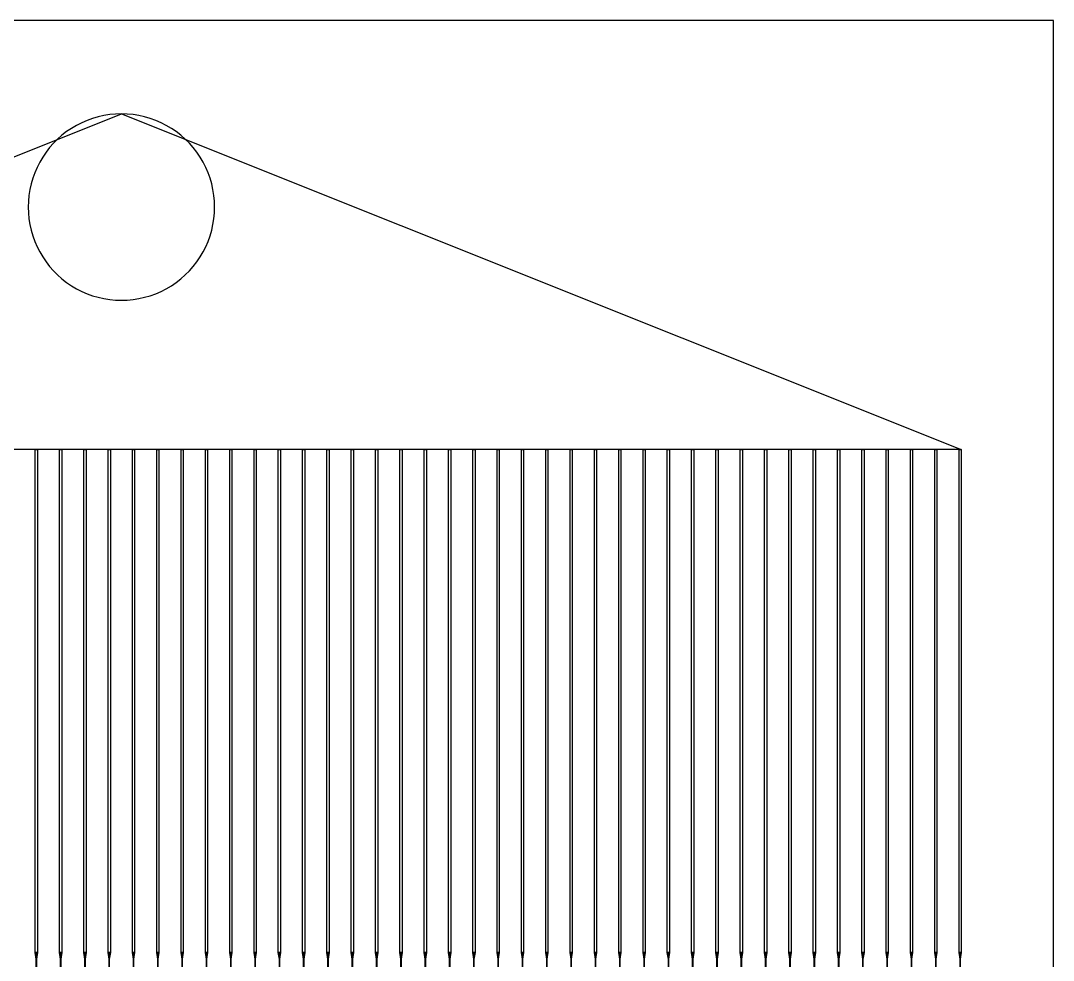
# Model space of a CAD drawing. Extents: x 0 to 25399, y 0 to 25399.
# Drawn here: x 11327 to 25399, y 12594 to 25399 of the extents above; entities that cross this region are included whole.
import ezdxf

# ---------------------------------------------------------------- set-up
doc = ezdxf.new("R2010")
doc.units = 0
doc.layers.add('lith', color=7, linetype='CONTINUOUS')

msp = doc.modelspace()

# ---------------------------------------------------------------- linework, layer by layer
at = {"layer": 'lith', "color": 7}
for p, q in [((25398.75, 25398.75), (0, 25398.75)), ((25398.75, 0), (25398.75, 25398.75)), ((1254.93625, 19557.03625), (12699.375, 24128.81375)), ((12306.94375, 24066.655), (12231.88, 24039.63375)), ((12383.555, 24088.91625), (12306.94375, 24066.655)), ((12461.41125, 24106.31875), (12383.555, 24088.91625)), ((12540.21, 24118.79875), (12461.41125, 24106.31875)), ((12619.63375, 24126.30875), (12540.21, 24118.79875)), ((12699.375, 24128.81375), (12619.63375, 24126.30875)), ((12779.11625, 24126.30875), (12699.375, 24128.81375)), ((12699.375, 24128.81375), (24143.81375, 19557.03625)), ((12699.375, 24128.81375), (12699.375, 24128.81375)), ((12858.54, 24118.79875), (12779.11625, 24126.30875)), ((12937.33875, 24106.31875), (12858.54, 24118.79875)), ((13015.195, 24088.91625), (12937.33875, 24106.31875)), ((13091.80625, 24066.655), (13015.195, 24088.91625)), ((13166.87, 24039.63375), (13091.80625, 24066.655)), ((12018.90625, 23931.11875), (11952.925, 23886.275)), ((12087.5775, 23971.72875), (12018.90625, 23931.11875)), ((12158.6625, 24007.94875), (12087.5775, 23971.72875)), ((12231.88, 24039.63375), (12158.6625, 24007.94875)), ((13240.0875, 24007.94875), (13166.87, 24039.63375)), ((13311.1725, 23971.72875), (13240.0875, 24007.94875)), ((13379.84375, 23931.11875), (13311.1725, 23971.72875)), ((13445.825, 23886.275), (13379.84375, 23931.11875)), ((11830.04375, 23784.61875), (11773.6325, 23728.2075)), ((11889.8875, 23837.3775), (11830.04375, 23784.61875)), ((11952.925, 23886.275), (11889.8875, 23837.3775)), ((13508.8625, 23837.3775), (13445.825, 23886.275)), ((13568.70625, 23784.61875), (13508.8625, 23837.3775)), ((13625.1175, 23728.2075), (13568.70625, 23784.61875)), ((11720.86875, 23668.36375), (11671.9725, 23605.3275)), ((11773.6325, 23728.2075), (11720.86875, 23668.36375)), ((13677.88125, 23668.36375), (13625.1175, 23728.2075)), ((13726.7775, 23605.3275), (13677.88125, 23668.36375)), ((11627.12875, 23539.34125), (11586.51875, 23470.67375)), ((11671.9725, 23605.3275), (11627.12875, 23539.34125)), ((13771.62125, 23539.34125), (13726.7775, 23605.3275)), ((13812.23125, 23470.67375), (13771.62125, 23539.34125)), ((11550.3025, 23399.59), (11518.61875, 23326.3725)), ((11586.51875, 23470.67375), (11550.3025, 23399.59)), ((13848.4475, 23399.59), (13812.23125, 23470.67375)), ((13880.13125, 23326.3725), (13848.4475, 23399.59)), ((11491.59125, 23251.30875), (11469.33625, 23174.6975)), ((11518.61875, 23326.3725), (11491.59125, 23251.30875)), ((13907.15875, 23251.30875), (13880.13125, 23326.3725)), ((13929.41375, 23174.6975), (13907.15875, 23251.30875)), ((11451.93375, 23096.83625), (11439.4525, 23018.0425)), ((11469.33625, 23174.6975), (11451.93375, 23096.83625)), ((13946.81625, 23096.83625), (13929.41375, 23174.6975)), ((13959.2975, 23018.0425), (13946.81625, 23096.83625)), ((11431.94375, 22938.61375), (11429.43875, 22858.8775)), ((11439.4525, 23018.0425), (11431.94375, 22938.61375)), ((13966.80625, 22938.61375), (13959.2975, 23018.0425)), ((13969.31125, 22858.8775), (13966.80625, 22938.61375)), ((11429.43875, 22858.8775), (11431.94375, 22779.13625)), ((13966.80625, 22779.13625), (13969.31125, 22858.8775)), ((13969.31125, 22858.8775), (13969.31125, 22858.8775)), ((11431.94375, 22779.13625), (11439.4525, 22699.7125)), ((11439.4525, 22699.7125), (11451.93375, 22620.9125)), ((13946.81625, 22620.9125), (13959.2975, 22699.7125)), ((13959.2975, 22699.7125), (13966.80625, 22779.13625)), ((11451.93375, 22620.9125), (11469.33625, 22543.05625)), ((11469.33625, 22543.05625), (11491.59125, 22466.44)), ((13907.15875, 22466.44), (13929.41375, 22543.05625)), ((13929.41375, 22543.05625), (13946.81625, 22620.9125)), ((11491.59125, 22466.44), (11518.61875, 22391.38125)), ((11518.61875, 22391.38125), (11550.3025, 22318.16375)), ((13848.4475, 22318.16375), (13880.13125, 22391.38125)), ((13880.13125, 22391.38125), (13907.15875, 22466.44)), ((11550.3025, 22318.16375), (11586.51875, 22247.08)), ((11586.51875, 22247.08), (11627.12875, 22178.40875)), ((13771.62125, 22178.40875), (13812.23125, 22247.08)), ((13812.23125, 22247.08), (13848.4475, 22318.16375)), ((11627.12875, 22178.40875), (11671.9725, 22112.42625)), ((11671.9725, 22112.42625), (11720.86875, 22049.385)), ((13677.88125, 22049.385), (13726.7775, 22112.42625)), ((13726.7775, 22112.42625), (13771.62125, 22178.40875)), ((11720.86875, 22049.385), (11773.6325, 21989.54125)), ((11773.6325, 21989.54125), (11830.04375, 21933.13)), ((13568.70625, 21933.13), (13625.1175, 21989.54125)), ((13625.1175, 21989.54125), (13677.88125, 22049.385)), ((11830.04375, 21933.13), (11889.8875, 21880.37125)), ((11889.8875, 21880.37125), (11952.925, 21831.475)), ((11952.925, 21831.475), (12018.90625, 21786.63125)), ((13379.84375, 21786.63125), (13445.825, 21831.475)), ((13445.825, 21831.475), (13508.8625, 21880.37125)), ((13508.8625, 21880.37125), (13568.70625, 21933.13)), ((12018.90625, 21786.63125), (12087.5775, 21746.02)), ((12087.5775, 21746.02), (12158.6625, 21709.8)), ((12158.6625, 21709.8), (12231.88, 21678.115)), ((12231.88, 21678.115), (12306.94375, 21651.09375)), ((13091.80625, 21651.09375), (13166.87, 21678.115)), ((13166.87, 21678.115), (13240.0875, 21709.8)), ((13240.0875, 21709.8), (13311.1725, 21746.02)), ((13311.1725, 21746.02), (13379.84375, 21786.63125)), ((12306.94375, 21651.09375), (12383.555, 21628.8325)), ((12383.555, 21628.8325), (12461.41125, 21611.43125)), ((12461.41125, 21611.43125), (12540.21, 21598.95)), ((12540.21, 21598.95), (12619.63375, 21591.445)), ((12619.63375, 21591.445), (12699.375, 21588.935)), ((12699.375, 21588.935), (12779.11625, 21591.445)), ((12779.11625, 21591.445), (12858.54, 21598.95)), ((12858.54, 21598.95), (12937.33875, 21611.43125)), ((12937.33875, 21611.43125), (13015.195, 21628.8325)), ((13015.195, 21628.8325), (13091.80625, 21651.09375)), ((24143.81375, 19557.03625), (1254.93625, 19557.03625)), ((11524.86875, 19557.03625), (11554.86875, 19557.03625)), ((11524.86875, 12699.375), (11524.86875, 19557.03625)), ((11524.86875, 19557.03625), (11524.86875, 19557.03625)), ((11554.86875, 19557.03625), (11554.86875, 12699.375)), ((11856.1575, 19557.03625), (11886.1575, 19557.03625)), ((11856.1575, 12699.375), (11856.1575, 19557.03625)), ((11856.1575, 19557.03625), (11856.1575, 19557.03625)), ((11886.1575, 19557.03625), (11886.1575, 12699.375)), ((12187.44125, 19557.03625), (12217.44125, 19557.03625)), ((12187.44125, 12699.375), (12187.44125, 19557.03625)), ((12187.44125, 19557.03625), (12187.44125, 19557.03625)), ((12217.44125, 19557.03625), (12217.44125, 12699.375)), ((12518.73, 19557.03625), (12548.73, 19557.03625)), ((12518.73, 12699.375), (12518.73, 19557.03625)), ((12518.73, 19557.03625), (12518.73, 19557.03625)), ((12548.73, 19557.03625), (12548.73, 12699.375)), ((12850.02, 19557.03625), (12880.02, 19557.03625)), ((12850.02, 12699.375), (12850.02, 19557.03625)), ((12850.02, 19557.03625), (12850.02, 19557.03625)), ((12880.02, 19557.03625), (12880.02, 12699.375)), ((13181.30875, 19557.03625), (13211.30875, 19557.03625)), ((13181.30875, 12699.375), (13181.30875, 19557.03625)), ((13181.30875, 19557.03625), (13181.30875, 19557.03625)), ((13211.30875, 19557.03625), (13211.30875, 12699.375)), ((13512.5975, 19557.03625), (13542.5975, 19557.03625)), ((13512.5975, 12699.375), (13512.5975, 19557.03625)), ((13512.5975, 19557.03625), (13512.5975, 19557.03625)), ((13542.5975, 19557.03625), (13542.5975, 12699.375)), ((13843.88125, 19557.03625), (13873.88125, 19557.03625)), ((13843.88125, 12699.375), (13843.88125, 19557.03625)), ((13843.88125, 19557.03625), (13843.88125, 19557.03625)), ((13873.88125, 19557.03625), (13873.88125, 12699.375)), ((14175.17125, 19557.03625), (14205.17125, 19557.03625)), ((14175.17125, 12699.375), (14175.17125, 19557.03625)), ((14175.17125, 19557.03625), (14175.17125, 19557.03625)), ((14205.17125, 19557.03625), (14205.17125, 12699.375)), ((14506.46, 19557.03625), (14536.46, 19557.03625)), ((14506.46, 12699.375), (14506.46, 19557.03625)), ((14506.46, 19557.03625), (14506.46, 19557.03625)), ((14536.46, 19557.03625), (14536.46, 12699.375)), ((14837.74875, 19557.03625), (14867.74875, 19557.03625)), ((14837.74875, 12699.375), (14837.74875, 19557.03625)), ((14837.74875, 19557.03625), (14837.74875, 19557.03625)), ((14867.74875, 19557.03625), (14867.74875, 12699.375)), ((15169.0375, 19557.03625), (15199.0375, 19557.03625)), ((15169.0375, 12699.375), (15169.0375, 19557.03625)), ((15169.0375, 19557.03625), (15169.0375, 19557.03625)), ((15199.0375, 19557.03625), (15199.0375, 12699.375)), ((15500.3225, 19557.03625), (15530.3225, 19557.03625)), ((15500.3225, 12699.375), (15500.3225, 19557.03625)), ((15500.3225, 19557.03625), (15500.3225, 19557.03625)), ((15530.3225, 19557.03625), (15530.3225, 12699.375)), ((15831.61125, 19557.03625), (15861.61125, 19557.03625)), ((15831.61125, 12699.375), (15831.61125, 19557.03625)), ((15831.61125, 19557.03625), (15831.61125, 19557.03625)), ((15861.61125, 19557.03625), (15861.61125, 12699.375)), ((16162.9, 19557.03625), (16192.9, 19557.03625)), ((16162.9, 12699.375), (16162.9, 19557.03625)), ((16162.9, 19557.03625), (16162.9, 19557.03625)), ((16192.9, 19557.03625), (16192.9, 12699.375)), ((16494.19, 19557.03625), (16524.19, 19557.03625)), ((16494.19, 12699.375), (16494.19, 19557.03625)), ((16494.19, 19557.03625), (16494.19, 19557.03625)), ((16524.19, 19557.03625), (16524.19, 12699.375)), ((16825.47875, 19557.03625), (16855.47875, 19557.03625)), ((16825.47875, 12699.375), (16825.47875, 19557.03625)), ((16825.47875, 19557.03625), (16825.47875, 19557.03625)), ((16855.47875, 19557.03625), (16855.47875, 12699.375)), ((17156.7625, 19557.03625), (17186.7625, 19557.03625)), ((17156.7625, 12699.375), (17156.7625, 19557.03625)), ((17156.7625, 19557.03625), (17156.7625, 19557.03625)), ((17186.7625, 19557.03625), (17186.7625, 12699.375)), ((17488.05125, 19557.03625), (17518.05125, 19557.03625)), ((17488.05125, 12699.375), (17488.05125, 19557.03625)), ((17488.05125, 19557.03625), (17488.05125, 19557.03625)), ((17518.05125, 19557.03625), (17518.05125, 12699.375)), ((17819.34125, 19557.03625), (17849.34125, 19557.03625)), ((17819.34125, 12699.375), (17819.34125, 19557.03625)), ((17819.34125, 19557.03625), (17819.34125, 19557.03625)), ((17849.34125, 19557.03625), (17849.34125, 12699.375)), ((18150.63, 19557.03625), (18180.63, 19557.03625)), ((18150.63, 12699.375), (18150.63, 19557.03625)), ((18150.63, 19557.03625), (18150.63, 19557.03625)), ((18180.63, 19557.03625), (18180.63, 12699.375)), ((18481.91375, 19557.03625), (18511.91375, 19557.03625)), ((18481.91375, 12699.375), (18481.91375, 19557.03625)), ((18481.91375, 19557.03625), (18481.91375, 19557.03625)), ((18511.91375, 19557.03625), (18511.91375, 12699.375)), ((18813.2025, 19557.03625), (18843.2025, 19557.03625)), ((18813.2025, 12699.375), (18813.2025, 19557.03625)), ((18813.2025, 19557.03625), (18813.2025, 19557.03625)), ((18843.2025, 19557.03625), (18843.2025, 12699.375)), ((19144.4925, 19557.03625), (19174.4925, 19557.03625)), ((19144.4925, 12699.375), (19144.4925, 19557.03625)), ((19144.4925, 19557.03625), (19144.4925, 19557.03625)), ((19174.4925, 19557.03625), (19174.4925, 12699.375)), ((19475.78125, 19557.03625), (19505.78125, 19557.03625)), ((19475.78125, 12699.375), (19475.78125, 19557.03625)), ((19475.78125, 19557.03625), (19475.78125, 19557.03625)), ((19505.78125, 19557.03625), (19505.78125, 12699.375)), ((19807.07, 19557.03625), (19837.07, 19557.03625)), ((19807.07, 12699.375), (19807.07, 19557.03625)), ((19807.07, 19557.03625), (19807.07, 19557.03625)), ((19837.07, 19557.03625), (19837.07, 12699.375)), ((20138.355, 19557.03625), (20168.355, 19557.03625)), ((20138.355, 12699.375), (20138.355, 19557.03625)), ((20138.355, 19557.03625), (20138.355, 19557.03625)), ((20168.355, 19557.03625), (20168.355, 12699.375)), ((20469.64375, 19557.03625), (20499.64375, 19557.03625)), ((20469.64375, 12699.375), (20469.64375, 19557.03625)), ((20469.64375, 19557.03625), (20469.64375, 19557.03625)), ((20499.64375, 19557.03625), (20499.64375, 12699.375)), ((20800.9325, 19557.03625), (20830.9325, 19557.03625)), ((20800.9325, 12699.375), (20800.9325, 19557.03625)), ((20800.9325, 19557.03625), (20800.9325, 19557.03625)), ((20830.9325, 19557.03625), (20830.9325, 12699.375)), ((21132.22125, 19557.03625), (21162.22125, 19557.03625)), ((21132.22125, 12699.375), (21132.22125, 19557.03625)), ((21132.22125, 19557.03625), (21132.22125, 19557.03625)), ((21162.22125, 19557.03625), (21162.22125, 12699.375)), ((21463.51125, 19557.03625), (21493.51125, 19557.03625)), ((21463.51125, 12699.375), (21463.51125, 19557.03625)), ((21463.51125, 19557.03625), (21463.51125, 19557.03625)), ((21493.51125, 19557.03625), (21493.51125, 12699.375)), ((21794.795, 19557.03625), (21824.795, 19557.03625)), ((21794.795, 12699.375), (21794.795, 19557.03625)), ((21794.795, 19557.03625), (21794.795, 19557.03625)), ((21824.795, 19557.03625), (21824.795, 12699.375)), ((22126.08375, 19557.03625), (22156.08375, 19557.03625)), ((22126.08375, 12699.375), (22126.08375, 19557.03625)), ((22126.08375, 19557.03625), (22126.08375, 19557.03625)), ((22156.08375, 19557.03625), (22156.08375, 12699.375)), ((22457.3725, 19557.03625), (22487.3725, 19557.03625)), ((22457.3725, 12699.375), (22457.3725, 19557.03625)), ((22457.3725, 19557.03625), (22457.3725, 19557.03625)), ((22487.3725, 19557.03625), (22487.3725, 12699.375)), ((22788.6625, 19557.03625), (22818.6625, 19557.03625)), ((22788.6625, 12699.375), (22788.6625, 19557.03625)), ((22788.6625, 19557.03625), (22788.6625, 19557.03625)), ((22818.6625, 19557.03625), (22818.6625, 12699.375)), ((23119.95125, 19557.03625), (23149.95125, 19557.03625)), ((23119.95125, 12699.375), (23119.95125, 19557.03625)), ((23119.95125, 19557.03625), (23119.95125, 19557.03625)), ((23149.95125, 19557.03625), (23149.95125, 12699.375)), ((23451.235, 19557.03625), (23481.235, 19557.03625)), ((23451.235, 12699.375), (23451.235, 19557.03625)), ((23451.235, 19557.03625), (23451.235, 19557.03625)), ((23481.235, 19557.03625), (23481.235, 12699.375)), ((23782.525, 19557.03625), (23812.525, 19557.03625)), ((23782.525, 12699.375), (23782.525, 19557.03625)), ((23782.525, 19557.03625), (23782.525, 19557.03625)), ((23812.525, 19557.03625), (23812.525, 12699.375)), ((24113.81375, 19557.03625), (24143.81375, 19557.03625)), ((24113.81375, 12699.375), (24113.81375, 19557.03625)), ((24113.81375, 19557.03625), (24113.81375, 19557.03625)), ((24143.81375, 19557.03625), (24143.81375, 12699.375)), ((11554.86875, 12699.375), (11524.86875, 12699.375)), ((11524.86875, 12699.375), (11554.86875, 12699.375)), ((11538.8675, 12609.38), (11524.86875, 12699.375)), ((11524.86875, 12699.375), (11524.86875, 12699.375)), ((11538.8675, 12699.375), (11540.87, 12699.375)), ((11538.8675, 12489.385), (11538.8675, 12699.375)), ((11538.8675, 12699.375), (11538.8675, 12699.375)), ((11554.86875, 12699.375), (11540.86875, 12609.38)), ((11540.87, 12699.375), (11540.87, 12489.385)), ((11886.1575, 12699.375), (11856.1575, 12699.375)), ((11856.1575, 12699.375), (11886.1525, 12699.375)), ((11870.15625, 12609.38), (11856.1575, 12699.375)), ((11856.1575, 12699.375), (11856.1575, 12699.375)), ((11870.15625, 12699.375), (11872.15875, 12699.375)), ((11870.15625, 12489.385), (11870.15625, 12699.375)), ((11870.15625, 12699.375), (11870.15625, 12699.375)), ((11886.1525, 12699.375), (11872.15375, 12609.38)), ((11872.15875, 12699.375), (11872.15875, 12489.385)), ((12217.44125, 12699.375), (12187.44125, 12699.375)), ((12187.44125, 12699.375), (12217.44125, 12699.375)), ((12201.445, 12609.38), (12187.44125, 12699.375)), ((12187.44125, 12699.375), (12187.44125, 12699.375)), ((12201.445, 12699.375), (12203.4475, 12699.375)), ((12201.445, 12489.385), (12201.445, 12699.375)), ((12201.445, 12699.375), (12201.445, 12699.375)), ((12217.44125, 12699.375), (12203.4425, 12609.38)), ((12203.4475, 12699.375), (12203.4475, 12489.385)), ((12548.73, 12699.375), (12518.73, 12699.375)), ((12518.73, 12699.375), (12548.73, 12699.375)), ((12532.73, 12609.38), (12518.73, 12699.375)), ((12518.73, 12699.375), (12518.73, 12699.375)), ((12532.73, 12699.375), (12534.7325, 12699.375)), ((12532.73, 12489.385), (12532.73, 12699.375)), ((12532.73, 12699.375), (12532.73, 12699.375)), ((12548.73, 12699.375), (12534.73125, 12609.38)), ((12534.7325, 12699.375), (12534.7325, 12489.385)), ((12880.02, 12699.375), (12850.02, 12699.375)), ((12850.02, 12699.375), (12880.02, 12699.375)), ((12864.01875, 12609.38), (12850.02, 12699.375)), ((12850.02, 12699.375), (12850.02, 12699.375)), ((12864.01875, 12699.375), (12866.02125, 12699.375)), ((12864.01875, 12489.385), (12864.01875, 12699.375)), ((12864.01875, 12699.375), (12864.01875, 12699.375)), ((12880.02, 12699.375), (12866.02, 12609.38)), ((12866.02125, 12699.375), (12866.02125, 12489.385)), ((13211.30875, 12699.375), (13181.30875, 12699.375)), ((13181.30875, 12699.375), (13211.30875, 12699.375)), ((13195.3075, 12609.38), (13181.30875, 12699.375)), ((13181.30875, 12699.375), (13181.30875, 12699.375)), ((13195.3075, 12699.375), (13197.31, 12699.375)), ((13195.3075, 12489.385), (13195.3075, 12699.375)), ((13195.3075, 12699.375), (13195.3075, 12699.375)), ((13211.30875, 12699.375), (13197.305, 12609.38)), ((13197.31, 12699.375), (13197.31, 12489.385)), ((13542.5975, 12699.375), (13512.5975, 12699.375)), ((13512.5975, 12699.375), (13542.5925, 12699.375)), ((13526.59625, 12609.38), (13512.5975, 12699.375)), ((13512.5975, 12699.375), (13512.5975, 12699.375)), ((13526.59625, 12699.375), (13528.59875, 12699.375)), ((13526.59625, 12489.385), (13526.59625, 12699.375)), ((13526.59625, 12699.375), (13526.59625, 12699.375)), ((13542.5925, 12699.375), (13528.59375, 12609.38)), ((13528.59875, 12699.375), (13528.59875, 12489.385)), ((13873.88125, 12699.375), (13843.88125, 12699.375)), ((13843.88125, 12699.375), (13873.88125, 12699.375)), ((13857.88125, 12609.38), (13843.88125, 12699.375)), ((13843.88125, 12699.375), (13843.88125, 12699.375)), ((13857.88125, 12699.375), (13859.88375, 12699.375)), ((13857.88125, 12489.385), (13857.88125, 12699.375)), ((13857.88125, 12699.375), (13857.88125, 12699.375)), ((13873.88125, 12699.375), (13859.8825, 12609.38)), ((13859.88375, 12699.375), (13859.88375, 12489.385)), ((14205.17125, 12699.375), (14175.17125, 12699.375)), ((14175.17125, 12699.375), (14205.17125, 12699.375)), ((14189.17, 12609.38), (14175.17125, 12699.375)), ((14175.17125, 12699.375), (14175.17125, 12699.375)), ((14189.17, 12699.375), (14191.1725, 12699.375)), ((14189.17, 12489.385), (14189.17, 12699.375)), ((14189.17, 12699.375), (14189.17, 12699.375)), ((14191.1725, 12699.375), (14191.1725, 12489.385)), ((14205.17125, 12699.375), (14191.1725, 12609.38)), ((14536.46, 12699.375), (14506.46, 12699.375)), ((14506.46, 12699.375), (14536.46, 12699.375)), ((14520.45875, 12609.38), (14506.46, 12699.375)), ((14506.46, 12699.375), (14506.46, 12699.375)), ((14520.45875, 12699.375), (14522.46125, 12699.375)), ((14520.45875, 12489.385), (14520.45875, 12699.375)), ((14520.45875, 12699.375), (14520.45875, 12699.375)), ((14522.46125, 12699.375), (14522.46125, 12489.385)), ((14536.46, 12699.375), (14522.46125, 12609.38)), ((14867.74875, 12699.375), (14837.74875, 12699.375)), ((14837.74875, 12699.375), (14867.74375, 12699.375)), ((14851.7475, 12609.38), (14837.74875, 12699.375)), ((14837.74875, 12699.375), (14837.74875, 12699.375)), ((14851.7475, 12699.375), (14853.75, 12699.375)), ((14851.7475, 12489.385), (14851.7475, 12699.375)), ((14851.7475, 12699.375), (14851.7475, 12699.375)), ((14867.74375, 12699.375), (14853.745, 12609.38)), ((14853.75, 12699.375), (14853.75, 12489.385)), ((15199.0375, 12699.375), (15169.0375, 12699.375)), ((15169.0375, 12699.375), (15199.03375, 12699.375)), ((15183.0375, 12609.38), (15169.0375, 12699.375)), ((15169.0375, 12699.375), (15169.0375, 12699.375)), ((15183.0375, 12699.375), (15185.04, 12699.375)), ((15183.0375, 12489.385), (15183.0375, 12699.375)), ((15183.0375, 12699.375), (15183.0375, 12699.375)), ((15199.03375, 12699.375), (15185.03375, 12609.38)), ((15185.04, 12699.375), (15185.04, 12489.385)), ((15530.3225, 12699.375), (15500.3225, 12699.375)), ((15500.3225, 12699.375), (15530.3225, 12699.375)), ((15514.32125, 12609.38), (15500.3225, 12699.375)), ((15500.3225, 12699.375), (15500.3225, 12699.375)), ((15514.32125, 12699.375), (15516.32375, 12699.375)), ((15514.32125, 12489.385), (15514.32125, 12699.375)), ((15514.32125, 12699.375), (15514.32125, 12699.375)), ((15516.32375, 12699.375), (15516.32375, 12489.385)), ((15530.3225, 12699.375), (15516.32375, 12609.38)), ((15861.61125, 12699.375), (15831.61125, 12699.375)), ((15831.61125, 12699.375), (15861.61125, 12699.375)), ((15845.61, 12609.38), (15831.61125, 12699.375)), ((15831.61125, 12699.375), (15831.61125, 12699.375)), ((15845.61, 12699.375), (15847.6125, 12699.375)), ((15845.61, 12489.385), (15845.61, 12699.375)), ((15845.61, 12699.375), (15845.61, 12699.375)), ((15847.6125, 12699.375), (15847.6125, 12489.385)), ((15861.61125, 12699.375), (15847.6125, 12609.38)), ((16192.9, 12699.375), (16162.9, 12699.375)), ((16162.9, 12699.375), (16192.9, 12699.375)), ((16176.9, 12609.38), (16162.9, 12699.375)), ((16162.9, 12699.375), (16162.9, 12699.375)), ((16176.9, 12699.375), (16178.9025, 12699.375)), ((16176.9, 12489.385), (16176.9, 12699.375)), ((16176.9, 12699.375), (16176.9, 12699.375)), ((16192.9, 12699.375), (16178.90125, 12609.38)), ((16178.9025, 12699.375), (16178.9025, 12489.385)), ((16524.19, 12699.375), (16494.19, 12699.375)), ((16494.19, 12699.375), (16524.185, 12699.375)), ((16508.18875, 12609.38), (16494.19, 12699.375)), ((16494.19, 12699.375), (16494.19, 12699.375)), ((16508.18875, 12699.375), (16510.19125, 12699.375)), ((16508.18875, 12489.385), (16508.18875, 12699.375)), ((16508.18875, 12699.375), (16508.18875, 12699.375)), ((16524.185, 12699.375), (16510.185, 12609.38)), ((16510.19125, 12699.375), (16510.19125, 12489.385)), ((16855.47875, 12699.375), (16825.47875, 12699.375)), ((16825.47875, 12699.375), (16855.47375, 12699.375)), ((16839.4775, 12609.38), (16825.47875, 12699.375)), ((16825.47875, 12699.375), (16825.47875, 12699.375)), ((16839.4775, 12699.375), (16841.48, 12699.375)), ((16839.4775, 12489.385), (16839.4775, 12699.375)), ((16839.4775, 12699.375), (16839.4775, 12699.375)), ((16855.47375, 12699.375), (16841.475, 12609.38)), ((16841.48, 12699.375), (16841.48, 12489.385)), ((17186.7625, 12699.375), (17156.7625, 12699.375)), ((17156.7625, 12699.375), (17186.7625, 12699.375)), ((17170.76125, 12609.38), (17156.7625, 12699.375)), ((17156.7625, 12699.375), (17156.7625, 12699.375)), ((17170.76125, 12699.375), (17172.76375, 12699.375)), ((17170.76125, 12489.385), (17170.76125, 12699.375)), ((17170.76125, 12699.375), (17170.76125, 12699.375)), ((17172.76375, 12699.375), (17172.76375, 12489.385)), ((17186.7625, 12699.375), (17172.76375, 12609.38)), ((17518.05125, 12699.375), (17488.05125, 12699.375)), ((17488.05125, 12699.375), (17518.05125, 12699.375)), ((17502.05125, 12609.38), (17488.05125, 12699.375)), ((17488.05125, 12699.375), (17488.05125, 12699.375)), ((17502.05125, 12699.375), (17504.05375, 12699.375)), ((17502.05125, 12489.385), (17502.05125, 12699.375)), ((17502.05125, 12699.375), (17502.05125, 12699.375)), ((17518.05125, 12699.375), (17504.0525, 12609.38)), ((17504.05375, 12699.375), (17504.05375, 12489.385)), ((17849.34125, 12699.375), (17819.34125, 12699.375)), ((17819.34125, 12699.375), (17849.34125, 12699.375)), ((17833.34, 12609.38), (17819.34125, 12699.375)), ((17819.34125, 12699.375), (17819.34125, 12699.375)), ((17833.34, 12699.375), (17835.3425, 12699.375)), ((17833.34, 12489.385), (17833.34, 12699.375)), ((17833.34, 12699.375), (17833.34, 12699.375)), ((17849.34125, 12699.375), (17835.34125, 12609.38)), ((17835.3425, 12699.375), (17835.3425, 12489.385)), ((18180.63, 12699.375), (18150.63, 12699.375)), ((18150.63, 12699.375), (18180.625, 12699.375)), ((18164.62875, 12609.38), (18150.63, 12699.375)), ((18150.63, 12699.375), (18150.63, 12699.375)), ((18164.62875, 12699.375), (18166.63125, 12699.375)), ((18164.62875, 12489.385), (18164.62875, 12699.375)), ((18164.62875, 12699.375), (18164.62875, 12699.375)), ((18180.625, 12699.375), (18166.62625, 12609.38)), ((18166.63125, 12699.375), (18166.63125, 12489.385)), ((18511.91375, 12699.375), (18481.91375, 12699.375)), ((18481.91375, 12699.375), (18511.91375, 12699.375)), ((18495.9175, 12609.38), (18481.91375, 12699.375)), ((18481.91375, 12699.375), (18481.91375, 12699.375)), ((18495.9175, 12699.375), (18497.92, 12699.375)), ((18495.9175, 12489.385), (18495.9175, 12699.375)), ((18495.9175, 12699.375), (18495.9175, 12699.375)), ((18511.91375, 12699.375), (18497.915, 12609.38)), ((18497.92, 12699.375), (18497.92, 12489.385)), ((18843.2025, 12699.375), (18813.2025, 12699.375)), ((18813.2025, 12699.375), (18843.2025, 12699.375)), ((18827.2025, 12609.38), (18813.2025, 12699.375)), ((18813.2025, 12699.375), (18813.2025, 12699.375)), ((18827.2025, 12699.375), (18829.205, 12699.375)), ((18827.2025, 12489.385), (18827.2025, 12699.375)), ((18827.2025, 12699.375), (18827.2025, 12699.375)), ((18843.2025, 12699.375), (18829.20375, 12609.38)), ((18829.205, 12699.375), (18829.205, 12489.385)), ((19174.4925, 12699.375), (19144.4925, 12699.375)), ((19144.4925, 12699.375), (19174.4925, 12699.375)), ((19158.49125, 12609.38), (19144.4925, 12699.375)), ((19144.4925, 12699.375), (19144.4925, 12699.375)), ((19158.49125, 12699.375), (19160.49375, 12699.375)), ((19158.49125, 12489.385), (19158.49125, 12699.375)), ((19158.49125, 12699.375), (19158.49125, 12699.375)), ((19160.49375, 12699.375), (19160.49375, 12489.385)), ((19174.4925, 12699.375), (19160.49375, 12609.38)), ((19505.78125, 12699.375), (19475.78125, 12699.375)), ((19475.78125, 12699.375), (19505.78125, 12699.375)), ((19489.78, 12609.38), (19475.78125, 12699.375)), ((19475.78125, 12699.375), (19475.78125, 12699.375)), ((19489.78, 12699.375), (19491.7825, 12699.375)), ((19489.78, 12489.385), (19489.78, 12699.375)), ((19489.78, 12699.375), (19489.78, 12699.375)), ((19491.7825, 12699.375), (19491.7825, 12489.385)), ((19505.78125, 12699.375), (19491.7825, 12609.38)), ((19837.07, 12699.375), (19807.07, 12699.375)), ((19807.07, 12699.375), (19837.065, 12699.375)), ((19821.06875, 12609.38), (19807.07, 12699.375)), ((19807.07, 12699.375), (19807.07, 12699.375)), ((19821.06875, 12699.375), (19823.07125, 12699.375)), ((19821.06875, 12489.385), (19821.06875, 12699.375)), ((19821.06875, 12699.375), (19821.06875, 12699.375)), ((19837.065, 12699.375), (19823.06625, 12609.38)), ((19823.07125, 12699.375), (19823.07125, 12489.385)), ((20168.355, 12699.375), (20138.355, 12699.375)), ((20138.355, 12699.375), (20168.355, 12699.375)), ((20152.35875, 12609.38), (20138.355, 12699.375)), ((20138.355, 12699.375), (20138.355, 12699.375)), ((20152.35875, 12699.375), (20154.36125, 12699.375)), ((20152.35875, 12489.385), (20152.35875, 12699.375)), ((20152.35875, 12699.375), (20152.35875, 12699.375)), ((20168.355, 12699.375), (20154.355, 12609.38)), ((20154.36125, 12699.375), (20154.36125, 12489.385)), ((20499.64375, 12699.375), (20469.64375, 12699.375)), ((20469.64375, 12699.375), (20499.64375, 12699.375)), ((20483.6425, 12609.38), (20469.64375, 12699.375)), ((20469.64375, 12699.375), (20469.64375, 12699.375)), ((20483.6425, 12699.375), (20485.645, 12699.375)), ((20483.6425, 12489.385), (20483.6425, 12699.375)), ((20483.6425, 12699.375), (20483.6425, 12699.375)), ((20485.645, 12699.375), (20485.645, 12489.385)), ((20499.64375, 12699.375), (20485.645, 12609.38)), ((20830.9325, 12699.375), (20800.9325, 12699.375)), ((20800.9325, 12699.375), (20830.9325, 12699.375)), ((20814.93125, 12609.38), (20800.9325, 12699.375)), ((20800.9325, 12699.375), (20800.9325, 12699.375)), ((20814.93125, 12699.375), (20816.93375, 12699.375)), ((20814.93125, 12489.385), (20814.93125, 12699.375)), ((20814.93125, 12699.375), (20814.93125, 12699.375)), ((20816.93375, 12699.375), (20816.93375, 12489.385)), ((20830.9325, 12699.375), (20816.93375, 12609.38)), ((21162.22125, 12699.375), (21132.22125, 12699.375)), ((21132.22125, 12699.375), (21162.22125, 12699.375)), ((21146.22125, 12609.38), (21132.22125, 12699.375)), ((21132.22125, 12699.375), (21132.22125, 12699.375)), ((21146.22125, 12699.375), (21148.22375, 12699.375)), ((21146.22125, 12489.385), (21146.22125, 12699.375)), ((21146.22125, 12699.375), (21146.22125, 12699.375)), ((21162.22125, 12699.375), (21148.2175, 12609.38)), ((21148.22375, 12699.375), (21148.22375, 12489.385)), ((21493.51125, 12699.375), (21463.51125, 12699.375)), ((21463.51125, 12699.375), (21493.50625, 12699.375)), ((21477.51, 12609.38), (21463.51125, 12699.375)), ((21463.51125, 12699.375), (21463.51125, 12699.375)), ((21477.51, 12699.375), (21479.5125, 12699.375)), ((21477.51, 12489.385), (21477.51, 12699.375)), ((21477.51, 12699.375), (21477.51, 12699.375)), ((21493.50625, 12699.375), (21479.50625, 12609.38)), ((21479.5125, 12699.375), (21479.5125, 12489.385)), ((21824.795, 12699.375), (21794.795, 12699.375)), ((21794.795, 12699.375), (21824.795, 12699.375)), ((21808.79375, 12609.38), (21794.795, 12699.375)), ((21794.795, 12699.375), (21794.795, 12699.375)), ((21808.79375, 12699.375), (21810.79625, 12699.375)), ((21808.79375, 12489.385), (21808.79375, 12699.375)), ((21808.79375, 12699.375), (21808.79375, 12699.375)), ((21810.79625, 12699.375), (21810.79625, 12489.385)), ((21824.795, 12699.375), (21810.79625, 12609.38)), ((22156.08375, 12699.375), (22126.08375, 12699.375)), ((22126.08375, 12699.375), (22156.08375, 12699.375)), ((22140.0825, 12609.38), (22126.08375, 12699.375)), ((22126.08375, 12699.375), (22126.08375, 12699.375)), ((22140.0825, 12699.375), (22142.085, 12699.375)), ((22140.0825, 12489.385), (22140.0825, 12699.375)), ((22140.0825, 12699.375), (22140.0825, 12699.375)), ((22142.085, 12699.375), (22142.085, 12489.385)), ((22156.08375, 12699.375), (22142.085, 12609.38)), ((22487.3725, 12699.375), (22457.3725, 12699.375)), ((22457.3725, 12699.375), (22487.3725, 12699.375)), ((22471.3725, 12609.38), (22457.3725, 12699.375)), ((22457.3725, 12699.375), (22457.3725, 12699.375)), ((22471.3725, 12699.375), (22473.375, 12699.375)), ((22471.3725, 12489.385), (22471.3725, 12699.375)), ((22471.3725, 12699.375), (22471.3725, 12699.375)), ((22487.3725, 12699.375), (22473.37375, 12609.38)), ((22473.375, 12699.375), (22473.375, 12489.385)), ((22818.6625, 12699.375), (22788.6625, 12699.375)), ((22788.6625, 12699.375), (22818.6575, 12699.375)), ((22802.66125, 12609.38), (22788.6625, 12699.375)), ((22788.6625, 12699.375), (22788.6625, 12699.375)), ((22802.66125, 12699.375), (22804.66375, 12699.375)), ((22802.66125, 12489.385), (22802.66125, 12699.375)), ((22802.66125, 12699.375), (22802.66125, 12699.375)), ((22818.6575, 12699.375), (22804.65875, 12609.38)), ((22804.66375, 12699.375), (22804.66375, 12489.385)), ((23149.95125, 12699.375), (23119.95125, 12699.375)), ((23119.95125, 12699.375), (23149.94625, 12699.375)), ((23133.95, 12609.38), (23119.95125, 12699.375)), ((23119.95125, 12699.375), (23119.95125, 12699.375)), ((23133.95, 12699.375), (23135.9525, 12699.375)), ((23133.95, 12489.385), (23133.95, 12699.375)), ((23133.95, 12699.375), (23133.95, 12699.375)), ((23149.94625, 12699.375), (23135.9475, 12609.38)), ((23135.9525, 12699.375), (23135.9525, 12489.385)), ((23481.235, 12699.375), (23451.235, 12699.375)), ((23451.235, 12699.375), (23481.235, 12699.375)), ((23465.235, 12609.38), (23451.235, 12699.375)), ((23451.235, 12699.375), (23451.235, 12699.375)), ((23465.235, 12699.375), (23467.2375, 12699.375)), ((23465.235, 12489.385), (23465.235, 12699.375)), ((23465.235, 12699.375), (23465.235, 12699.375)), ((23481.235, 12699.375), (23467.23625, 12609.38)), ((23467.2375, 12699.375), (23467.2375, 12489.385)), ((23812.525, 12699.375), (23782.525, 12699.375)), ((23782.525, 12699.375), (23812.525, 12699.375)), ((23796.52375, 12609.38), (23782.525, 12699.375)), ((23782.525, 12699.375), (23782.525, 12699.375)), ((23796.52375, 12699.375), (23798.52625, 12699.375)), ((23796.52375, 12489.385), (23796.52375, 12699.375)), ((23796.52375, 12699.375), (23796.52375, 12699.375)), ((23812.525, 12699.375), (23798.525, 12609.38)), ((23798.52625, 12699.375), (23798.52625, 12489.385)), ((24143.81375, 12699.375), (24113.81375, 12699.375)), ((24113.81375, 12699.375), (24143.81375, 12699.375)), ((24127.8125, 12609.38), (24113.81375, 12699.375)), ((24113.81375, 12699.375), (24113.81375, 12699.375)), ((24127.8125, 12699.375), (24129.815, 12699.375)), ((24127.8125, 12489.385), (24127.8125, 12699.375)), ((24127.8125, 12699.375), (24127.8125, 12699.375)), ((24129.815, 12699.375), (24129.815, 12489.385)), ((24143.81375, 12699.375), (24129.815, 12609.38)), ((11540.86875, 12609.38), (11538.8675, 12609.38)), ((11872.15375, 12609.38), (11870.15625, 12609.38)), ((12203.4425, 12609.38), (12201.445, 12609.38)), ((12534.73125, 12609.38), (12532.73, 12609.38)), ((12866.02, 12609.38), (12864.01875, 12609.38)), ((13197.305, 12609.38), (13195.3075, 12609.38)), ((13528.59375, 12609.38), (13526.59625, 12609.38)), ((13859.8825, 12609.38), (13857.88125, 12609.38)), ((14191.1725, 12609.38), (14189.17, 12609.38)), ((14522.46125, 12609.38), (14520.45875, 12609.38)), ((14853.745, 12609.38), (14851.7475, 12609.38)), ((15185.03375, 12609.38), (15183.0375, 12609.38)), ((15516.32375, 12609.38), (15514.32125, 12609.38)), ((15847.6125, 12609.38), (15845.61, 12609.38)), ((16178.90125, 12609.38), (16176.9, 12609.38)), ((16510.185, 12609.38), (16508.18875, 12609.38)), ((16841.475, 12609.38), (16839.4775, 12609.38)), ((17172.76375, 12609.38), (17170.76125, 12609.38)), ((17504.0525, 12609.38), (17502.05125, 12609.38)), ((17835.34125, 12609.38), (17833.34, 12609.38)), ((18166.62625, 12609.38), (18164.62875, 12609.38)), ((18497.915, 12609.38), (18495.9175, 12609.38)), ((18829.20375, 12609.38), (18827.2025, 12609.38)), ((19160.49375, 12609.38), (19158.49125, 12609.38)), ((19491.7825, 12609.38), (19489.78, 12609.38)), ((19823.06625, 12609.38), (19821.06875, 12609.38)), ((20154.355, 12609.38), (20152.35875, 12609.38)), ((20485.645, 12609.38), (20483.6425, 12609.38)), ((20816.93375, 12609.38), (20814.93125, 12609.38)), ((21148.2175, 12609.38), (21146.22125, 12609.38)), ((21479.50625, 12609.38), (21477.51, 12609.38)), ((21810.79625, 12609.38), (21808.79375, 12609.38)), ((22142.085, 12609.38), (22140.0825, 12609.38)), ((22473.37375, 12609.38), (22471.3725, 12609.38)), ((22804.65875, 12609.38), (22802.66125, 12609.38)), ((23135.9475, 12609.38), (23133.95, 12609.38)), ((23467.23625, 12609.38), (23465.235, 12609.38)), ((23798.525, 12609.38), (23796.52375, 12609.38)), ((24129.815, 12609.38), (24127.8125, 12609.38))]:
    msp.add_line(p, q, dxfattribs=at)

doc.saveas('drawing.dxf')
